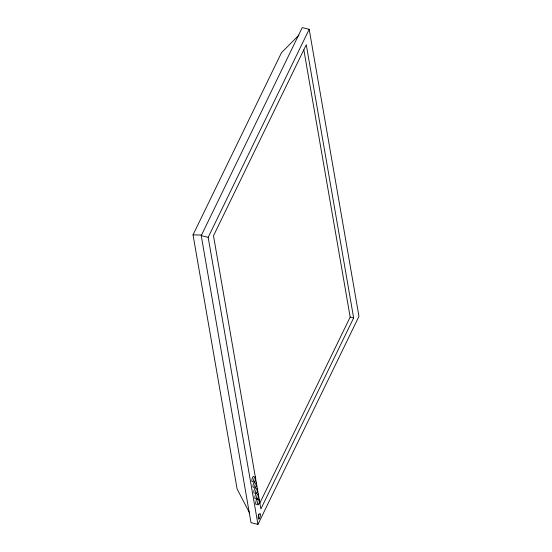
<?xml version="1.0" encoding="UTF-8"?>
<svg xmlns="http://www.w3.org/2000/svg" width="552" height="552" viewBox="0 0 552 552"><rect width="100%" height="100%" fill="white"/><g stroke="black" fill="none" stroke-linecap="round" stroke-linejoin="round"><path stroke-width="0.83" d="M249.635 513.049L237.112 489.031L193.034 234.841L281.479 52.702L298.88 35.162M201.238 235.635L302.255 27.6L309.189 29.311L358.966 316.365L257.95 524.4L251.008 522.689L201.238 235.635L208.173 237.346L257.95 524.4M208.173 237.346L309.189 29.311M259.654 503.486L350.175 317.069L303.835 49.811M353.639 317.924L260.868 508.978L213.5 235.787L306.27 44.733L353.639 317.924L350.175 317.069M193.034 234.841L201.349 235.069M252.63 481.648A2.774 0.849 -76.1 0 1 252.029 479.039A2.774 0.849 -76.1 0 1 253.789 476.652M255.597 498.691A2.739 0.835 -76.1 0 1 255.003 496.117A2.739 0.835 -76.1 0 1 256.735 493.764M257.563 498.849A2.926 0.897 -76.1 0 1 257.86 499.45M256.521 504.321A2.926 0.897 -76.1 0 1 255.707 502.672A2.926 0.897 -76.1 0 1 257.053 498.994M254.368 493.233A2.739 0.835 -76.1 0 1 254.113 490.155A2.739 0.835 -76.1 0 1 255.762 488.147M253.665 487.23A2.512 0.766 -76.1 0 1 253.195 484.552A2.512 0.766 -76.1 0 1 254.81 483.048M258.702 514.257A2.891 0.883 -76.1 0 1 258.17 517.058M259.64 518.107A2.891 0.883 -76.1 0 0 260.095 513.553A2.891 0.883 -76.1 0 0 258.26 517.327A2.891 0.883 -76.1 0 0 259.64 518.107M257.867 498.311A2.739 0.835 -76.1 0 0 258.301 493.992A2.739 0.835 -76.1 0 0 256.563 497.573A2.739 0.835 -76.1 0 0 257.867 498.311M256.894 492.694A2.739 0.835 -76.1 0 0 257.329 488.375A2.739 0.835 -76.1 0 0 255.59 491.956A2.739 0.835 -76.1 0 0 256.894 492.694M255.893 486.919A2.512 0.766 -76.1 0 0 256.287 482.952A2.512 0.766 -76.1 0 0 254.693 486.236A2.512 0.766 -76.1 0 0 255.893 486.919M254.914 481.254A2.774 0.849 -76.1 0 0 255.348 476.88A2.774 0.849 -76.1 0 0 253.589 480.509A2.774 0.849 -76.1 0 0 254.914 481.254M258.833 503.886A2.926 0.897 -76.1 0 0 259.295 499.277A2.926 0.897 -76.1 0 0 257.439 503.1A2.926 0.897 -76.1 0 0 258.833 503.886"/></g></svg>
